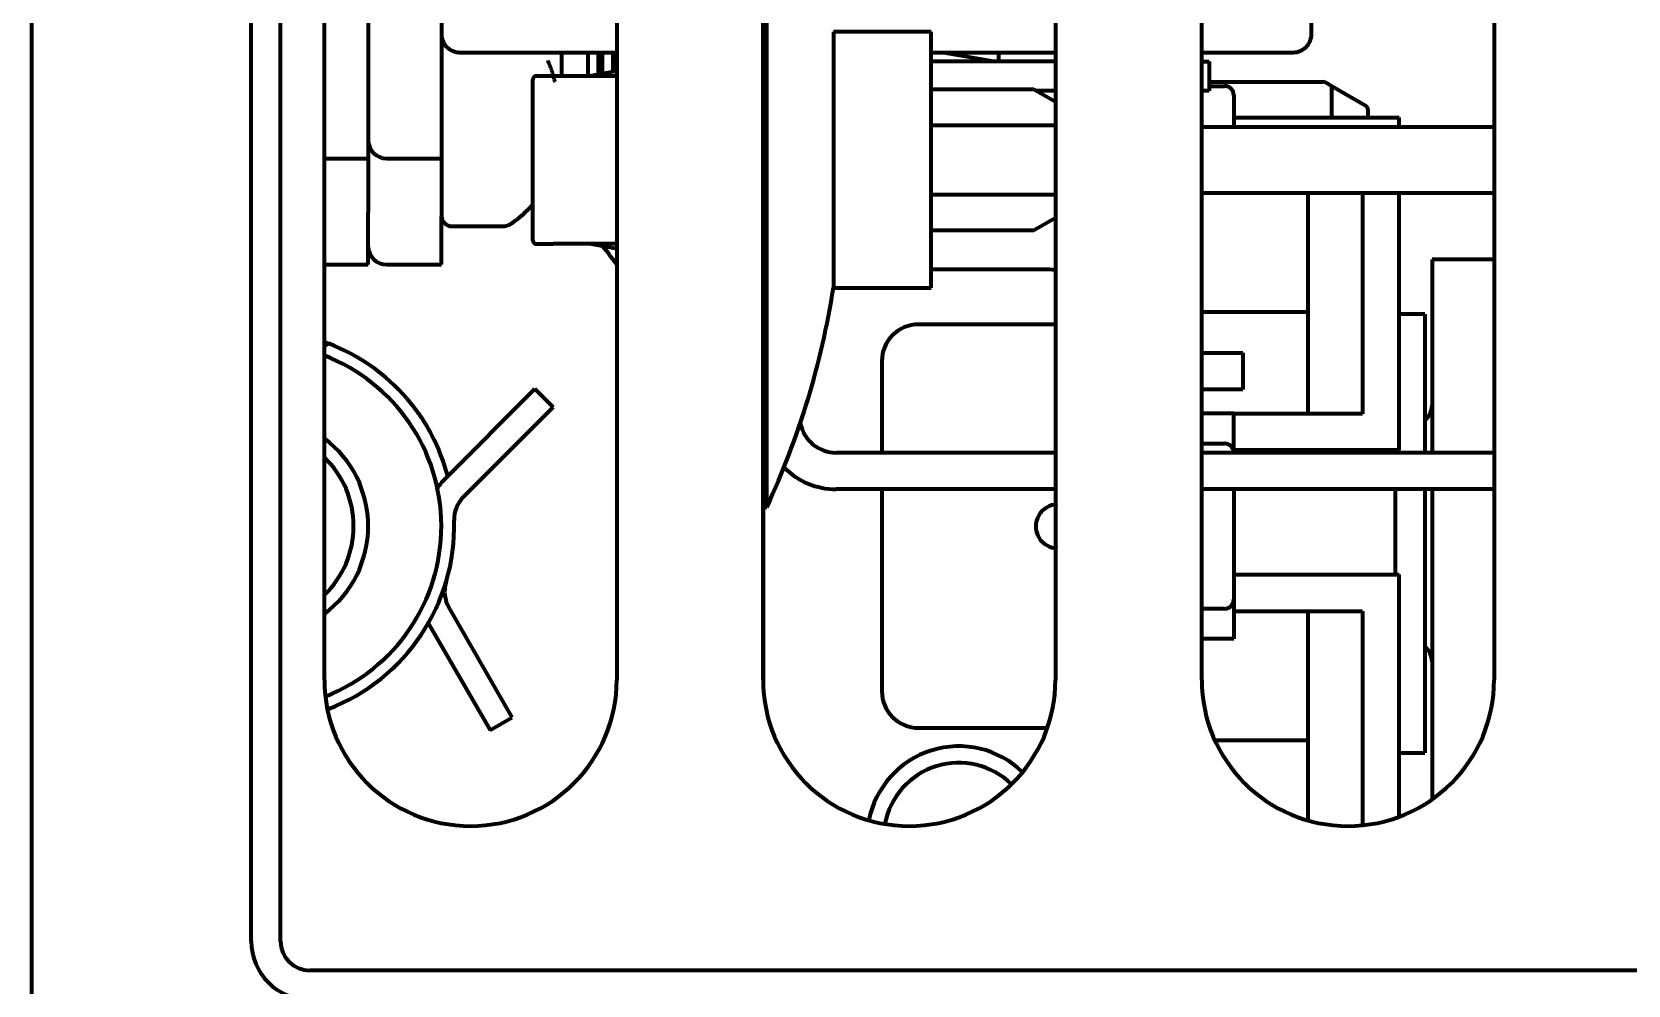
# Model space of a CAD drawing. Header units: inches. Extents: x 904 to 7172, y 213 to 5528.
# Drawn here: x 2848.12 to 2891.78, y 4343.88 to 4369.95 of the extents above; entities that cross this region are included whole.
import ezdxf

# ---------------------------------------------------------------- set-up
doc = ezdxf.new("R2010")
doc.units = ezdxf.units.IN

msp = doc.modelspace()

# ---------------------------------------------------------------- linework, layer by layer
at = {"linetype": 'Continuous', "lineweight": 70}
for p, q in [((2864.118, 4444.229), (2864.118, 4352.229)), ((2868.118, 4352.229), (2868.118, 4444.229)), ((2876.118, 4444.229), (2876.118, 4352.229)), ((2880.118, 4352.229), (2880.118, 4444.229)), ((2888.118, 4444.229), (2888.118, 4352.229)), ((2868.119, 4412.636), (2868.119, 4352.216)), ((2856.118, 4352.229), (2856.118, 4409.299)), ((2854.919, 4345.079), (2854.919, 4407.273)), ((2854.119, 4345.079), (2854.119, 4406.094)), ((2848.119, 4304.229), (2848.119, 4398.942)), ((2857.319, 4378.054), (2857.319, 4366.486)), ((2859.319, 4378.236), (2859.319, 4366.486)), ((2883.119, 4369.886), (2883.119, 4377.986)), ((2868.219, 4366.446), (2868.219, 4375.946)), ((2872.719, 4369.946), (2870.045, 4369.946)), ((2870.045, 4369.946), (2870.045, 4362.946)), ((2872.719, 4362.946), (2872.719, 4369.946)), ((2859.819, 4369.386), (2864.118, 4369.386)), ((2862.607, 4369.386), (2862.607, 4368.746)), ((2863.33, 4368.746), (2863.33, 4369.387)), ((2863.619, 4368.781), (2863.619, 4369.387)), ((2863.719, 4369.386), (2863.719, 4368.798)), ((2864.007, 4369.386), (2864.007, 4368.849)), ((2872.718, 4369.386), (2876.118, 4369.386)), ((2873.063, 4369.386), (2874.481, 4369.136)), ((2874.569, 4369.279), (2874.557, 4369.386)), ((2880.119, 4369.386), (2882.619, 4369.386)), ((2864.118, 4368.869), (2863.419, 4368.746)), ((2876.118, 4369.136), (2872.719, 4369.136)), ((2874.569, 4369.136), (2874.569, 4369.279)), ((2880.118, 4369.136), (2880.319, 4369.136)), ((2880.319, 4369.136), (2880.319, 4368.336)), ((2861.819, 4364.246), (2861.819, 4368.646)), ((2861.919, 4368.746), (2862.378, 4368.746)), ((2862.378, 4368.746), (2864.119, 4368.746)), ((2880.318, 4368.579), (2883.428, 4368.579)), ((2880.319, 4368.465), (2880.745, 4368.465)), ((2883.669, 4368.464), (2883.503, 4368.559)), ((2883.669, 4368.464), (2883.669, 4367.604)), ((2884.594, 4367.929), (2883.669, 4368.464)), ((2875.53, 4368.371), (2872.719, 4368.371)), ((2876.119, 4368.031), (2875.53, 4368.371)), ((2876.118, 4368.336), (2875.589, 4368.336)), ((2880.319, 4368.336), (2880.118, 4368.336)), ((2880.996, 4368.215), (2880.996, 4367.346)), ((2880.996, 4367.604), (2885.519, 4367.604)), ((2884.669, 4367.604), (2884.669, 4367.8)), ((2885.519, 4367.345), (2885.519, 4367.604)), ((2872.719, 4367.396), (2876.118, 4367.396)), ((2880.119, 4367.346), (2888.118, 4367.346)), ((2856.118, 4366.486), (2857.319, 4366.486)), ((2857.319, 4366.486), (2857.319, 4365.01)), ((2857.819, 4366.486), (2859.319, 4366.486)), ((2859.319, 4366.486), (2859.319, 4364.894)), ((2868.219, 4356.946), (2868.219, 4366.446)), ((2872.719, 4365.496), (2876.118, 4365.496)), ((2880.119, 4359.514), (2880.119, 4365.546)), ((2880.119, 4365.546), (2888.118, 4365.546)), ((2883.019, 4365.546), (2883.019, 4359.504)), ((2884.519, 4365.546), (2884.519, 4359.504)), ((2885.519, 4358.504), (2885.519, 4365.546)), ((2857.319, 4363.581), (2857.319, 4365.01)), ((2859.319, 4363.581), (2859.319, 4364.894)), ((2859.619, 4364.631), (2860.97, 4364.631)), ((2872.719, 4364.521), (2875.53, 4364.521)), ((2875.53, 4364.521), (2876.119, 4364.86)), ((2861.919, 4364.146), (2862.378, 4364.146)), ((2864.119, 4364.146), (2862.378, 4364.146)), ((2863.419, 4364.146), (2864.118, 4364.022)), ((2886.419, 4363.726), (2886.419, 4358.439)), ((2888.118, 4363.726), (2886.419, 4363.726)), ((2856.118, 4363.581), (2857.319, 4363.581)), ((2857.819, 4363.581), (2859.319, 4363.581)), ((2875.78, 4363.45), (2872.719, 4363.45)), ((2870.045, 4362.946), (2872.719, 4362.946)), ((2876.118, 4361.946), (2872.37, 4361.946)), ((2883.018, 4362.279), (2880.118, 4362.279)), ((2886.219, 4362.226), (2885.518, 4362.226)), ((2886.219, 4362.226), (2886.219, 4358.439)), ((2856.226, 4361.427), (2856.118, 4361.467)), ((2856.226, 4361.427), (2856.118, 4361.352)), ((2880.118, 4361.169), (2880.444, 4361.169)), ((2880.444, 4361.169), (2881.243, 4361.169)), ((2881.243, 4361.169), (2881.243, 4360.169)), ((2871.367, 4360.943), (2871.367, 4358.439)), ((2861.879, 4360.181), (2859.404, 4357.706)), ((2862.374, 4359.686), (2861.879, 4360.181)), ((2880.444, 4360.169), (2880.118, 4360.169)), ((2881.243, 4360.169), (2880.444, 4360.169)), ((2859.93, 4357.241), (2862.374, 4359.686)), ((2880.996, 4359.513), (2880.118, 4359.513)), ((2880.996, 4358.439), (2880.996, 4359.513)), ((2884.519, 4359.504), (2880.996, 4359.504)), ((2876.119, 4358.439), (2870.119, 4358.439)), ((2880.118, 4358.686), (2880.745, 4358.686)), ((2888.118, 4358.439), (2880.119, 4358.439)), ((2885.519, 4358.504), (2880.996, 4358.504)), ((2876.119, 4357.439), (2870.119, 4357.439)), ((2871.367, 4357.439), (2871.367, 4351.916)), ((2888.118, 4357.439), (2880.119, 4357.439)), ((2880.996, 4357.439), (2880.996, 4354.423)), ((2885.419, 4355.104), (2885.419, 4357.439)), ((2886.219, 4357.439), (2886.219, 4350.226)), ((2886.419, 4357.438), (2886.419, 4348.956)), ((2868.119, 4356.946), (2868.219, 4356.946)), ((2880.996, 4355.104), (2885.519, 4355.104)), ((2885.519, 4348.482), (2885.519, 4355.104)), ((2861.257, 4351.198), (2859.528, 4354.192)), ((2880.118, 4354.173), (2880.745, 4354.173)), ((2880.996, 4354.423), (2880.996, 4353.345)), ((2880.996, 4354.104), (2884.519, 4354.104)), ((2883.019, 4354.104), (2883.019, 4348.383)), ((2884.519, 4354.104), (2884.519, 4348.249)), ((2858.962, 4353.772), (2860.65, 4350.848)), ((2880.996, 4353.345), (2880.118, 4353.345)), ((2880.119, 4352.216), (2880.119, 4353.345)), ((2860.65, 4350.848), (2861.257, 4351.198)), ((2872.37, 4350.913), (2875.896, 4350.913)), ((2880.475, 4350.579), (2883.018, 4350.579)), ((2885.518, 4350.226), (2886.219, 4350.226)), ((2963.119, 4344.279), (2855.719, 4344.279))]:
    msp.add_line(p, q, dxfattribs=at)
for centre, radius, start, end in [((2859.819, 4369.886), 0.5, 180, 225), ((2882.619, 4369.886), 0.5, 315, 0), ((2859.819, 4369.886), 0.5, 225, 270), ((2882.619, 4369.886), 0.5, 270, 315), ((2861.919, 4368.646), 0.1, 90, 180), ((2880.745, 4368.215), 0.251, 0, 90), ((2883.428, 4368.429), 0.15, 60, 90), ((2857.819, 4366.986), 0.5, 180, 270), ((2859.619, 4364.931), 0.3, 180, 225), ((2859.542, 4367.183), 3, 304.8157, 319.3563), ((2859.619, 4364.931), 0.3, 225, 270), ((2860.97, 4365.131), 0.5, 270, 287.4078), ((2860.97, 4365.131), 0.5, 287.4078, 304.8163), ((2857.819, 4364.081), 0.5, 180, 270), ((2861.919, 4364.246), 0.1, 180, 270), ((2854.316, 4356.429), 12.136, 36.1294, 39.4819), ((2875.78, 4360.943), 2.507, 82.2389, 90), ((2847.778, 4366.446), 22.54, 335.0724, 351.067), ((2872.37, 4360.943), 1.003, 90, 180), ((2854.319, 4356.429), 5, 291.4144, 68.895), ((2854.319, 4356.429), 5.35, 40.7212, 69.1075), ((2885.919, 4359.726), 0.5, 306.8705, 0), ((2854.319, 4356.429), 3, 306.8662, 53.1281), ((2854.319, 4356.429), 5.35, 14.7734, 27.8417), ((2870.119, 4359.439), 1, 191.1558, 270), ((2880.745, 4358.435), 0.251, 0, 90), ((2854.319, 4356.429), 2.6, 0, 46.1925), ((2870.119, 4359.439), 2, 224.4783, 270), ((2860.465, 4356.645), 1.5, 135, 146.793), ((2860.566, 4356.605), 0.9, 135, 181.6131), ((2876.176, 4356.424), 0.597, 89.9963, 270), ((2854.319, 4356.429), 2.6, 313.8075, 0), ((2854.319, 4356.429), 5.35, 290.8908, 1.6131), ((2860.308, 4354.642), 0.9, 163.3869, 210), ((2880.745, 4354.423), 0.251, 270, 0), ((2885.919, 4352.726), 0.5, 0, 53.1295), ((2860.118, 4352.229), 4, 180, 0), ((2872.118, 4352.229), 4, 180, 0), ((2872.37, 4351.916), 1.003, 180, 270), ((2884.118, 4352.229), 4, 180, 0), ((2873.473, 4347.904), 2.507, 45.8459, 168.9387), ((2873.473, 4347.904), 2.056, 45.4588, 169.3249), ((2855.719, 4345.079), 1.6, 180, 270), ((2855.719, 4345.079), 0.8, 180, 270)]:
    msp.add_arc(centre, radius, start, end, dxfattribs=at)
msp.add_open_spline([(2862.231, 4369.153), (2862.245, 4369.12), (2862.358, 4368.844), (2862.419, 4368.581)], degree=2, knots=[0, 0, 0, 0.104841, 1, 1, 1], dxfattribs=at)
msp.add_rational_spline([(2884.669, 4367.8), (2884.669, 4367.886), (2884.594, 4367.929)], [1, 0.866025403785, 1], degree=2, dxfattribs=at)
for points in [[(2858.373, 4359.919), (2858.427, 4359.857), (2858.537, 4359.723), (2858.647, 4359.575), (2858.701, 4359.498)], [(2858.701, 4359.498), (2858.742, 4359.439), (2858.823, 4359.318), (2858.94, 4359.127), (2859.014, 4358.995), (2859.049, 4358.928)]]:
    msp.add_open_spline(points, degree=3, dxfattribs=at)

doc.saveas('drawing.dxf')
